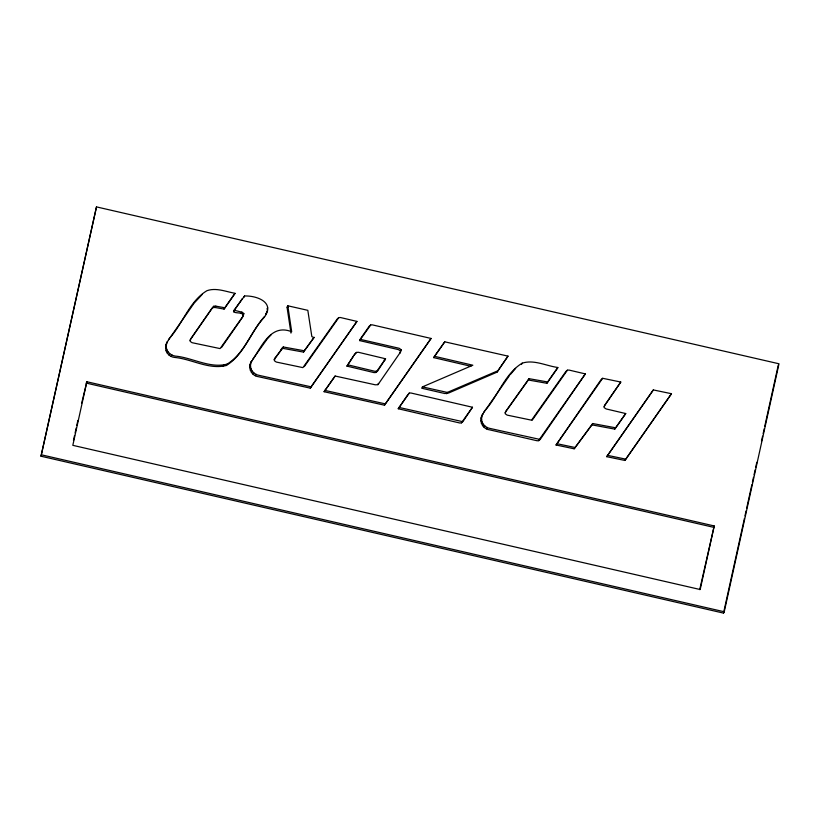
<?xml version="1.0" encoding="UTF-8"?>
<svg xmlns="http://www.w3.org/2000/svg" width="820" height="820" viewBox="0 0 820 820"><rect width="100%" height="100%" fill="white"/><g stroke="black" fill="none" stroke-linecap="round" stroke-linejoin="round"><path stroke-width="1.23" d="M221.461 347.608L242.566 317.186L243.089 314.829C241.572 311.354 231.199 314.47 234.335 309.827L244.585 295.979C257.439 295.538 275.848 302.846 263.876 317.729C250.397 332.428 243.909 354.845 226.31 365.484C208.987 369.984 191.583 358.934 174.496 357.417C166.921 356.679 162.995 347.618 167.505 341.561L165.794 345.753M264.604 316.397C251.125 331.095 244.637 353.512 227.037 364.152C209.715 368.651 192.31 357.602 175.224 356.085C169.73 355.306 165.087 350.099 166.522 344.42M290.967 333.094L287.072 307.408L287.799 305.788L307.818 310.329L311.846 336.61L313.978 337.676L304.24 350.765L283.259 346.973L274.854 358.33L274.331 360.687L276.258 362.04L302.918 367.627L337.317 318.867L338.783 317.627L340.392 317.514L356.936 321.409L310.339 388.157L258.597 376.749C251.063 375.98 247.281 366.878 251.719 360.882L250.018 365.043M356.936 321.409L311.067 386.825L259.335 375.416C253.831 374.627 249.341 369.338 250.746 363.711M482.078 415.371L484.651 410.902C498.129 396.203 504.607 373.787 522.217 363.147C533.984 359.344 546.161 365.904 557.754 367.473L547.647 381.956L529.033 378.676L505.735 411.394L505.212 413.751L507.139 415.115L531.544 420.178L565.943 371.409L567.409 370.179L569.018 370.066L585.347 373.91L540.216 439.428L538.75 440.658L537.141 440.77L489.694 429.864C482.16 429.106 478.347 420.045 482.806 414.038L481.094 418.231M585.347 373.91L539.478 439.325L490.421 428.532C484.958 427.753 480.407 422.525 481.822 416.898M41 456.217L96.493 206.896L779 363.783L724.245 611.771L723.506 613.104L41 456.217L96.493 206.896M73.462 440.432L74.569 435.44M75.112 432.95L76.219 427.958M76.762 425.467L77.869 420.486M81.723 403.03L86.858 381.741L714.22 525.948L700.178 589.529L72.816 445.332L86.858 381.741M234.212 310.267L241.9 312.143L243.817 313.496L243.294 315.854L220.108 348.592L192.044 342.688L190.127 341.325L190.64 338.967L212.482 307.51L213.835 306.229L215.814 306.147L224.813 307.756L234.93 293.273C225.859 291.654 216.131 287.441 206.958 290.69C189.287 301.247 182.839 323.736 169.34 338.424L166.767 342.893M399.832 353.338L401.082 349.648L399.166 348.285L360.564 339.418L360.441 338.814L369.226 326.196L370.691 324.966L372.29 324.853L431.064 338.445L384.467 405.193L324.084 391.714L335.124 376.031L375.283 384.805L377.261 384.723L378.614 383.442M401.082 349.648L400.56 352.005L377.887 384.775M699.716 589.621L714.22 525.948M723.506 613.104L744.427 518.394M744.97 515.903L746.077 510.911M746.63 508.42L751.858 484.743M752.401 482.252L753.508 477.271M754.051 474.78L755.158 469.788M755.702 467.297L756.809 462.316M761.483 441.129L762.59 436.148M763.133 433.647L764.24 428.665M764.783 426.174L778.272 365.115M233.485 311.6L242.382 298.541M314.101 337.235L303.513 352.098L282.531 348.305L274.126 359.662L274.854 358.33M400.355 350.981L398.428 349.617L359.59 340.587L370.691 324.966M470.875 366.273L433.739 357.633L444.758 341.817L508 356.126L496.981 372.178L448.55 393.046L444.829 393.528L421.716 388.219L422.443 386.886L472.832 365.218L434.467 356.3L444.758 341.817M472.494 407.253L462.869 421.644L461.404 422.874L459.794 422.997L398.233 408.749L407.222 395.568L409.272 393.077L410.871 392.985L472.494 407.253L461.404 422.874M625.732 413.546L614.764 429.106L591.958 424.873L574.174 448.796L556.042 444.993L602.639 378.286L620.781 382.048L604.76 405.162L604.063 407.55L606.144 408.944L625.732 413.546L614.764 429.106M556.042 444.993L601.152 379.516L602.639 378.286M235.125 293.406L224.085 309.089L215.086 307.479L213.108 307.561L211.755 308.843L189.912 340.3M324.084 391.714L335.124 376.031M346.942 366.12L354.927 353.768L356.546 352.405L358.371 352.272L385.554 358.781L377.569 371.122L375.949 372.485L374.115 372.618L346.942 366.12L353.492 356.116M385.554 358.781L375.949 372.485M398.233 408.749L409.272 393.077M431.064 338.445L384.467 405.193M508 356.126L496.981 372.178M557.948 367.616L546.909 383.288L528.305 380.008L505.007 412.726M620.781 382.048L604.032 406.494M606.728 456.678L653.335 389.93L671.488 393.713L624.881 460.45L606.728 456.678L653.335 389.93M671.488 393.713L624.881 460.45M165.568 348.408L166.296 347.075M166.05 350.919L166.778 349.586M167.177 353.143L167.905 351.811M168.879 354.937L169.617 353.604M171.267 356.362L171.995 355.029M213.108 307.561L213.835 306.229M215.086 307.479L215.814 306.147M224.085 309.089L224.813 307.756M233.72 311.764L234.458 310.431M243.847 297.311L244.585 295.979M241.172 313.476L241.9 312.143M243.089 314.829L243.817 313.496M223.173 366.407L223.901 365.074M226.31 365.484L227.037 364.152M266.92 309.089L267.648 307.756M267.422 310.401L265.711 314.593L266.438 313.26M249.792 367.688L250.52 366.356M250.274 370.23L251.012 368.897M251.391 372.475L252.129 371.142M253.083 374.279L253.81 372.946M255.43 375.703L256.158 374.371M281.106 349.535L281.834 348.203M282.531 348.305L283.259 346.973M303.513 352.098L304.24 350.765M338.783 317.627L304.271 366.642M310.339 388.157L311.067 386.825M359.59 340.587L360.318 339.255M356.546 352.405L354.189 355.101M433.739 357.633L434.467 356.3M446.582 393.764L447.31 392.431L497.709 370.845M480.868 420.875L481.606 419.543M481.36 423.397L482.088 422.064M482.478 425.621L483.205 424.288M484.169 427.404L484.897 426.072M521.479 364.48L522.217 363.147M486.516 428.819L487.254 427.486M528.305 380.008L529.033 378.676M546.909 383.288L547.647 381.956M567.409 370.179L532.17 420.24M538.75 440.658L539.478 439.325M574.174 448.796L592.686 423.54L615.492 427.773M591.958 424.873L592.686 423.54M250.992 362.214C261.047 348.438 269.862 322.947 291.694 331.762L287.799 305.788M168.612 339.757L194.125 303.154L202.284 294.359M483.913 412.234L509.435 375.621M252.816 359.129L267.238 338.967L271.369 334.509M510.204 374.719L515.606 368.375M376.677 371.152L374.853 371.286L347.67 364.787M385.195 403.86L324.812 390.381M462.131 421.541L398.961 407.417M574.902 447.464L556.77 443.661M625.619 459.118L607.466 455.346M287.072 307.121L288.394 307.059M447.31 392.431L422.443 386.886M86.131 383.073L713.482 527.28M41.728 454.885L724.245 611.771M384.252 359.724L384.826 360.113"/></g></svg>
